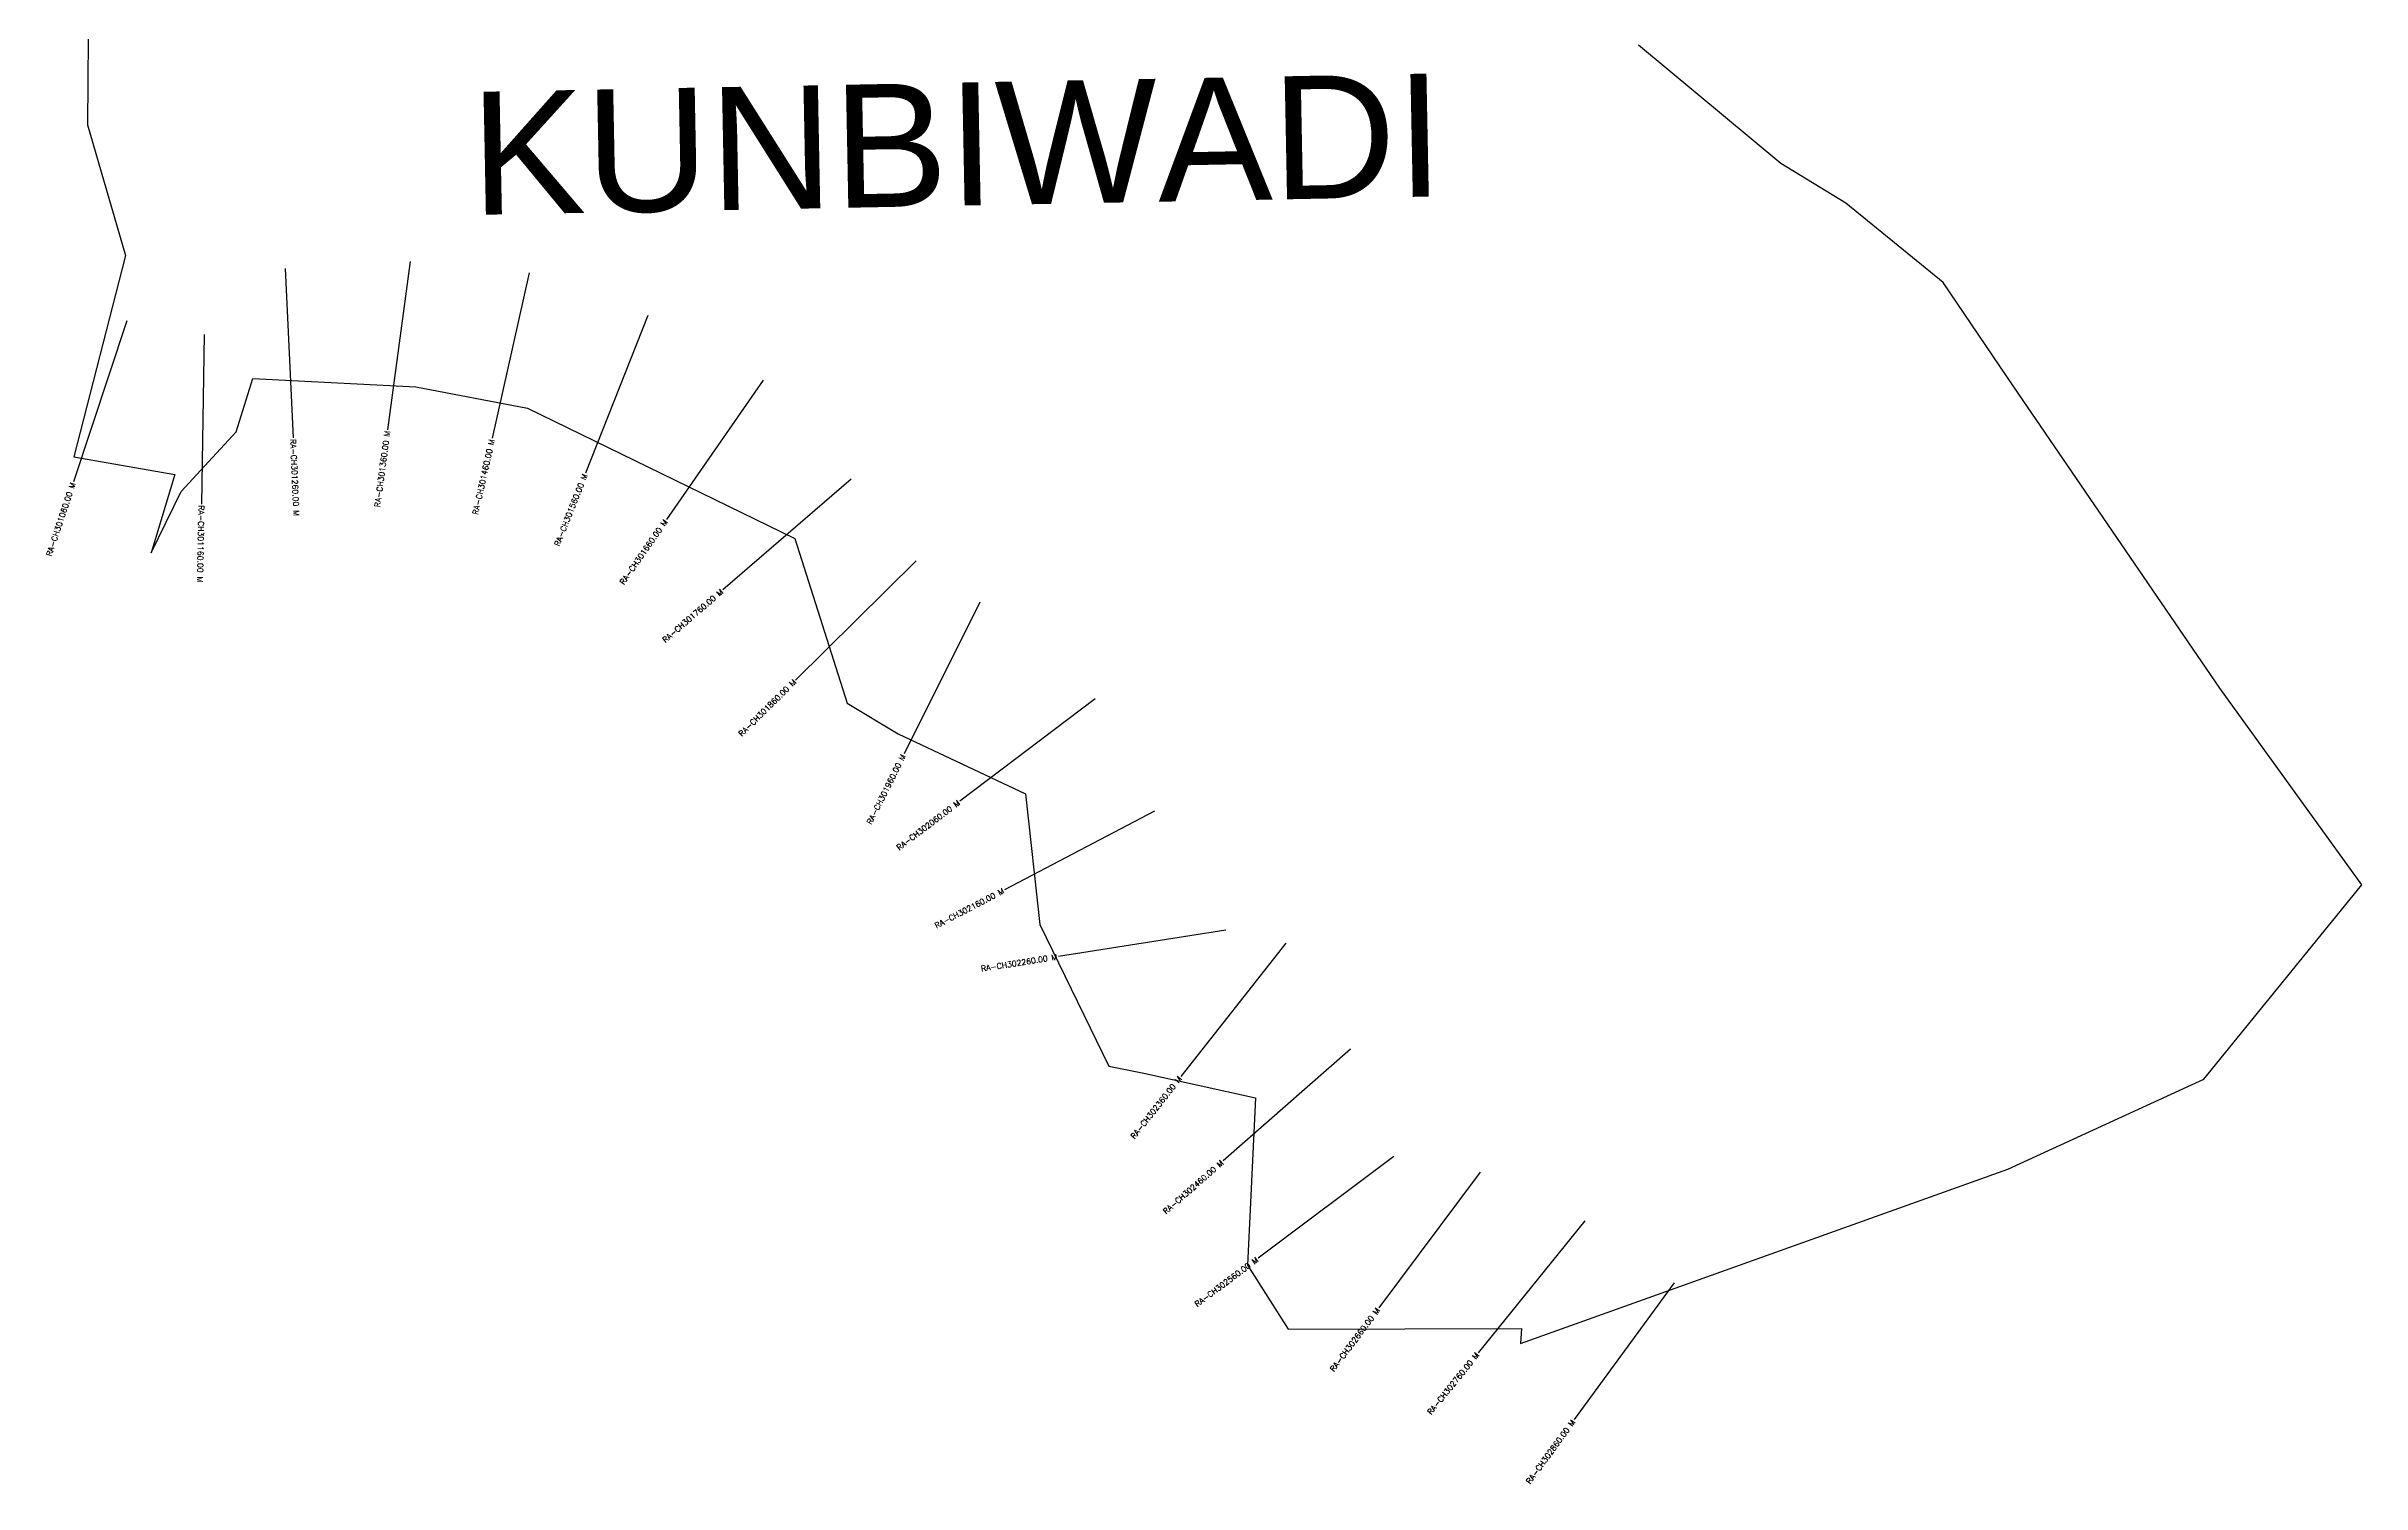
# Model space of a CAD drawing. Header units: metres. Extents: x 283358 to 285407, y 2014732 to 2017144.
# Drawn here: x 283358 to 285407, y 2014732 to 2016003 of the extents above; entities that cross this region are included whole.
import ezdxf
from ezdxf.enums import TextEntityAlignment as Align

# ---------------------------------------------------------------- set-up
doc = ezdxf.new("R2010")
doc.units = ezdxf.units.M
doc.header["$MEASUREMENT"] = 0
for name, color, linetype in [('CS', 134, 'Continuous'), ('CSMark', 6, 'Continuous'), ('VILLAGE BOUNDRY', 10, 'Continuous'), ('VILLAGE NAME', 250, 'Continuous')]:
    doc.layers.add(name, color=color, linetype=linetype)
doc.styles.get("Standard").update_dxf_attribs({"font": 'simplex.shx'})

msp = doc.modelspace()

# ---------------------------------------------------------------- linework, layer by layer
at = {"layer": 'CS'}
for p, q in [((283569.8, 2015806.8), (283576.6, 2015656.9)), ((283680.2, 2015812.8), (283660.2, 2015664.1)), ((283785.5, 2015802.9), (283752.9, 2015656.5)), ((283429.7, 2015760.5), (283382.3, 2015618.1)), ((283890.6, 2015765.1), (283835.3, 2015625.7)), ((283498.1, 2015748.3), (283495.5, 2015598.3)), ((283992.5, 2015707.9), (283906.9, 2015584.8)), ((284070.4, 2015620.4), (283956.9, 2015522.4)), ((284128, 2015548.2), (284021.2, 2015442.8)), ((284184.3, 2015511.7), (284117.2, 2015377.5)), ((284286.2, 2015426.1), (284166.6, 2015335.6)), ((284338.9, 2015326.9), (284206, 2015257.3)), ((284401.8, 2015221.7), (284253.7, 2015198.2)), ((284455, 2015210), (284362, 2015092.3)), ((284512.2, 2015116.4), (284399.4, 2015017.6)), ((284550.6, 2015021.5), (284430.5, 2014931.6)), ((284627, 2015007.7), (284537.1, 2014887.6)), ((284719.6, 2014964.5), (284625.1, 2014848)), ((284798.5, 2014909.9), (284710, 2014788.8))]:
    msp.add_line(p, q, dxfattribs=at)
at = {"layer": 'VILLAGE BOUNDRY'}
msp.add_lwpolyline([(283395.7, 2016048.9), (283394.8, 2015933.7), (283428.5, 2015818.1), (283382.6, 2015640.1), (283472.1, 2015624.4), (283451, 2015555.3), (283477.6, 2015609.5), (283526.3, 2015662.3), (283541, 2015709.5), (283685.2, 2015702), (283784.1, 2015683.1), (284020.5, 2015567.9), (284067, 2015422.3), (284112, 2015395.2), (284224.6, 2015342.1), (284237.4, 2015226.5), (284298.3, 2015101.4), (284329.4, 2015095.1), (284428.2, 2015073.3), (284420.9, 2014925.3), (284457, 2014868.7), (284663.6, 2014869.3), (284662.7, 2014856), (285093.7, 2015010.4), (285267.2, 2015089.8), (285406.8, 2015261.6), (285281.3, 2015435.5), (285098.9, 2015701.9), (285036.6, 2015794.3), (284950.3, 2015864.4), (284892.9, 2015899.4), (284766.9, 2016004.1)], dxfattribs=at)

# ---------------------------------------------------------------- texts
at = {"layer": 'CSMark'}
for s, rotation, p in [('RA-CH301260.00 M', 272.5932, (283576.6, 2015655.9)), ('RA-CH301160.00 M', 269.0188, (283495.5, 2015597.3))]:
    msp.add_text(s, height=5, rotation=rotation, dxfattribs=at).set_placement(p, align=Align.MIDDLE_LEFT)
for s, rotation, p in [('RA-CH301360.00 M', 82.3594, (283660.1, 2015663.1)), ('RA-CH301460.00 M', 77.4194, (283752.6, 2015655.6)), ('RA-CH301060.00 M', 71.5746, (283382, 2015617.2)), ('RA-CH301560.00 M', 68.3737, (283835, 2015624.8)), ('RA-CH301660.00 M', 55.1882, (283906.3, 2015584)), ('RA-CH301760.00 M', 40.7828, (283956.1, 2015521.8)), ('RA-CH301860.00 M', 44.6278, (284020.5, 2015442.1)), ('RA-CH301960.00 M', 63.4018, (284116.7, 2015376.7)), ('RA-CH302060.00 M', 37.1322, (284165.8, 2015335)), ('RA-CH302160.00 M', 27.6516, (284205.2, 2015256.8)), ('RA-CH302260.00 M', 9.0113, (284252.7, 2015198.1)), ('RA-CH302360.00 M', 51.6696, (284361.4, 2015091.5)), ('RA-CH302460.00 M', 41.2148, (284398.7, 2015016.9)), ('RA-CH302560.00 M', 36.8089, (284429.7, 2014931)), ('RA-CH302660.00 M', 53.1474, (284536.5, 2014886.8)), ('RA-CH302760.00 M', 50.9777, (284624.5, 2014847.2)), ('RA-CH302860.00 M', 53.8418, (284709.4, 2014788))]:
    msp.add_text(s, height=5, rotation=rotation, dxfattribs=at).set_placement(p, align=Align.MIDDLE_RIGHT)
at = {"layer": 'VILLAGE NAME', "insert": (283732.7, 2015962.7), "char_height": 108.748, "attachment_point": 1, "rotation": 1.1028}
msp.add_mtext_dynamic_manual_height_columns('{\\fArial|b0|i0|c0|p34;KUNBIWADI}', width=726.929, gutter_width=543.7, heights=[0], dxfattribs=at)

doc.saveas('drawing.dxf')
